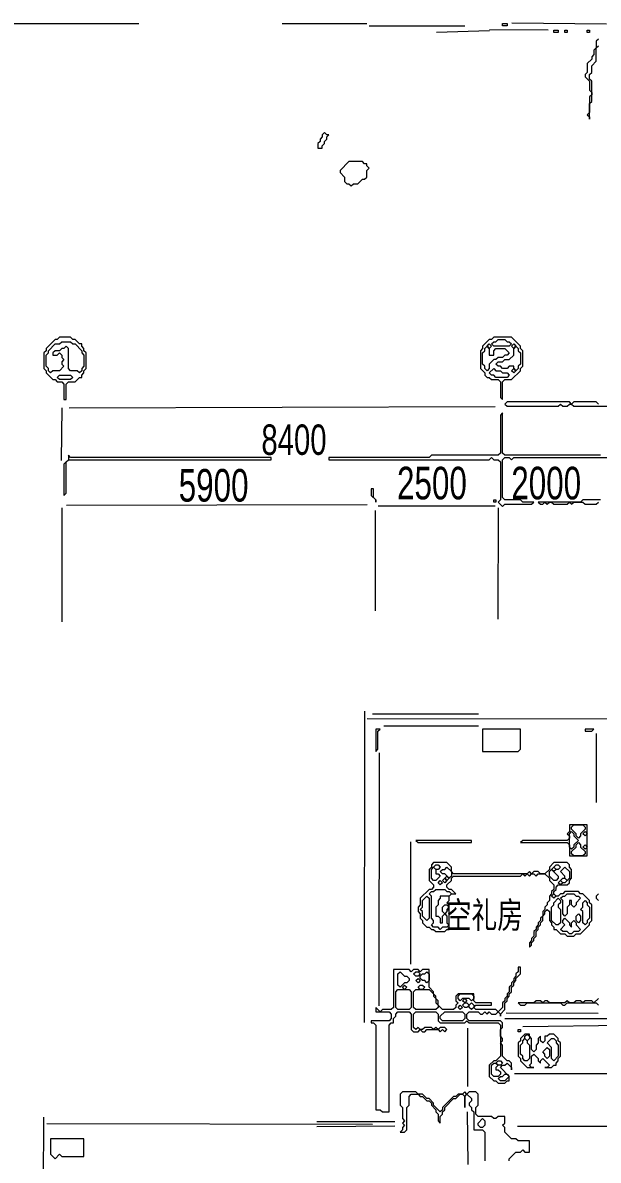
# Model space of a CAD drawing. Extents: x 10 to 1972, y 10 to 1395.
# Drawn here: x 314 to 572, y 858 to 1369 of the extents above; entities that cross this region are included whole.
import ezdxf

# ---------------------------------------------------------------- set-up
doc = ezdxf.new("R2010")
doc.units = 0
for name, color, linetype, lineweight in [('OCR_TEXT', 6, 'Continuous', 0), ('TRACE_CURVE', 6, 'Continuous', 0), ('TRACE_STRAIGHT', 5, 'Continuous', 0), ('TRACE_TEXT_SYMBOL', 6, 'Continuous', 0)]:
    doc.layers.add(name, color=color, linetype=linetype, lineweight=lineweight)
doc.styles.add('wqy-unicode', font='wqy-unicode.lff')

msp = doc.modelspace()

# ---------------------------------------------------------------- linework, layer by layer
at = {"layer": 'TRACE_CURVE', "color": 6}
for points in [[(572, 978), (571, 977), (571, 976), (572, 975)], [(536, 945), (536, 943), (535, 942), (535, 941), (534, 940), (534, 939), (533, 938), (533, 937), (532, 936), (532, 934), (531, 933), (531, 932), (530, 931), (530, 930), (529, 929), (529, 927), (527, 925), (526, 926), (517, 926), (516, 927), (517, 928), (524, 928), (524, 929), (517, 929), (516, 930), (516, 933), (509, 933), (508, 932), (508, 930), (509, 929), (508, 928), (508, 927), (507, 926), (502, 926), (500, 928), (500, 930), (499, 931), (499, 932), (498, 933), (498, 934), (496, 936), (496, 944), (493, 944), (492, 943), (491, 944), (489, 944), (488, 943), (487, 944), (480, 944), (480, 927), (479, 926), (475, 926), (474, 925), (472, 927), (472, 925), (478, 925), (479, 924), (479, 922), (478, 921), (470, 921), (470, 920), (471, 920), (472, 919), (472, 881)], [(531, 902), (533, 900), (533, 899), (533, 902), (532, 903), (531, 903), (529, 905), (529, 910), (528, 911), (529, 912), (529, 913), (528, 914), (528, 917), (529, 918), (529, 920), (528, 921), (514, 921), (513, 922), (513, 924), (514, 925), (518, 925), (519, 924), (520, 924), (521, 925), (522, 924), (523, 925), (524, 924), (526, 924), (527, 925), (528, 924), (528, 923), (528, 924), (530, 926), (530, 929), (531, 930), (531, 931), (532, 932), (532, 933), (533, 934), (533, 936), (534, 937), (534, 938), (535, 939), (535, 940), (537, 942), (537, 945), (536, 945)], [(572, 931), (570, 929), (569, 930), (566, 930), (565, 929), (564, 930), (562, 930), (561, 929), (559, 929), (558, 930), (557, 929), (550, 929), (549, 930), (548, 930), (547, 929), (546, 930), (544, 930), (543, 929), (536, 929), (537, 928), (539, 928), (540, 929), (555, 929), (556, 928), (557, 928), (558, 929), (571, 929), (572, 928)], [(472, 881), (474, 881), (475, 880), (478, 880), (478, 919), (479, 920), (480, 920), (480, 922), (481, 923), (481, 924), (482, 925), (487, 925), (488, 924), (488, 917), (489, 916), (491, 916), (492, 917), (493, 916), (494, 916), (495, 917), (500, 917), (501, 916), (502, 917), (503, 916), (504, 917), (503, 918), (501, 918), (500, 917), (499, 918), (498, 917), (497, 918), (494, 918), (493, 917), (492, 917), (491, 918), (490, 917), (489, 918), (489, 924), (490, 925), (499, 925), (500, 924), (500, 921), (501, 920), (512, 920), (513, 921), (514, 920), (527, 920), (528, 919), (528, 905), (526, 903), (525, 903), (523, 901), (523, 896), (525, 894), (526, 894), (527, 893), (530, 893), (531, 894), (532, 894), (532, 896), (528, 900), (529, 901), (530, 901), (531, 902)]]:
    msp.add_lwpolyline(points, dxfattribs=at)
for points in [[(482, 942), (483, 943), (485, 941), (486, 941), (487, 940), (487, 939), (486, 938), (485, 938), (483, 936), (482, 937)], [(489, 942), (490, 943), (491, 943), (492, 942), (491, 941), (490, 941)], [(494, 942), (495, 943), (496, 942), (496, 939), (495, 938), (494, 939), (493, 939), (492, 940), (492, 941), (493, 942)], [(484, 936), (485, 937), (486, 936), (485, 935)], [(490, 939), (491, 940), (492, 939), (491, 938)], [(491, 936), (492, 937), (493, 937), (494, 936), (493, 935), (492, 935)], [(481, 934), (482, 935), (487, 935), (488, 934), (488, 927), (487, 926), (482, 926), (481, 927)], [(489, 934), (490, 935), (496, 935), (498, 933), (498, 932), (499, 931), (499, 929), (500, 928), (500, 927), (499, 926), (490, 926), (489, 927)], [(509, 932), (510, 933), (515, 933), (516, 932), (516, 931), (515, 930), (514, 931), (511, 931), (510, 930), (509, 931)], [(511, 930), (512, 931), (513, 930), (512, 929)], [(503, 925), (511, 925), (512, 924), (512, 922), (511, 921), (502, 921), (501, 922), (501, 923)], [(509, 927), (510, 928), (511, 927), (510, 926)], [(511, 928), (512, 929), (513, 929), (514, 928), (513, 927), (512, 927)], [(514, 928), (515, 929), (516, 928), (516, 927), (515, 926), (514, 927)], [(524, 901), (525, 902), (526, 902), (527, 901), (526, 900), (526, 899), (527, 899), (528, 898), (528, 897), (527, 896), (525, 896), (524, 897)], [(526, 902), (527, 903), (528, 903), (529, 902), (528, 901), (527, 901)], [(529, 896), (530, 897), (531, 897), (532, 896), (530, 894), (528, 894), (527, 895), (528, 896)]]:
    msp.add_lwpolyline(points, close=True, dxfattribs=at)
at = {"layer": 'TRACE_STRAIGHT', "color": 5}
for p, q in [((181.62, 1368.96), (365.63, 1368.91)), ((322, 1369), (351, 1369)), ((430, 1369), (468, 1369)), ((469, 1368), (512, 1368)), ((499.34, 1365.04), (523.11, 1365.77)), ((523.12, 1366.24), (549.38, 1366.08)), ((533.1, 1369.31), (575.64, 1368.83)), ((330.9, 1172.61), (331.18, 1196.38)), ((334.38, 1196.36), (525.63, 1196.85)), ((331.07, 1151.38), (331.07, 1100.13)), ((333.13, 1152.61), (468.13, 1152.94)), ((471.71, 1150.13), (471.72, 1105.12)), ((473.13, 1152.26), (525.63, 1152.32)), ((526.99, 1101.37), (527.08, 1151.38)), ((467.04, 920.12), (467.05, 1060.12)), ((470.62, 1058.82), (518.12, 1058.82)), ((468.12, 1056.79), (581.87, 1056.64)), ((475.63, 1053.41), (518.12, 1053.41)), ((571, 1050), (571, 1019)), ((473.58, 927.62), (473.67, 1041.38)), ((487.77, 946.38), (487.8, 1001.38)), ((530, 922), (580, 922)), ((530.62, 924.49), (571.88, 924.46)), ((513.27, 917.63), (513.27, 891.38)), ((538.13, 918.4), (601.87, 919.23)), ((534.37, 897.32), (655.62, 897.29)), ((513.12, 880.12), (513.32, 856.37)), ((321.93, 445.12), (322.95, 877.63)), ((324.37, 874.76), (470.62, 874.58)), ((445.62, 875.77), (480.63, 875.75)), ((445.62, 873.52), (480.63, 873.77)), ((535.63, 873.58), (658.13, 873.73))]:
    msp.add_line(p, q, dxfattribs=at)
at = {"layer": 'TRACE_TEXT_SYMBOL', "color": 6}
for points in [[(529, 1369), (531, 1369), (531, 1368), (529, 1368)], [(552, 1366), (554, 1366), (554, 1365), (552, 1365)], [(557, 1366), (558, 1366), (558, 1365), (557, 1365)], [(567, 1366), (568, 1366), (568, 1365), (567, 1365)], [(449, 1320), (448, 1319), (448, 1318), (447, 1317), (447, 1316), (446, 1315), (446, 1313), (448, 1313), (448, 1314), (449, 1315), (449, 1316), (450, 1317), (450, 1318), (451, 1319), (450, 1319)], [(460, 1307), (456, 1303), (456, 1302), (458, 1300), (458, 1298), (459, 1297), (460, 1297), (461, 1296), (462, 1297), (464, 1297), (466, 1299), (467, 1299), (468, 1300), (468, 1303), (469, 1304), (468, 1305), (468, 1306), (467, 1306), (466, 1307)], [(330, 1228), (329, 1227), (328, 1227), (324, 1223), (324, 1222), (323, 1221), (323, 1214), (324, 1213), (324, 1212), (327, 1209), (328, 1209), (329, 1208), (331, 1208), (332, 1207), (332, 1200), (333, 1200), (333, 1207), (334, 1208), (337, 1208), (339, 1210), (340, 1210), (340, 1211), (341, 1212), (341, 1213), (342, 1214), (342, 1221), (341, 1222), (341, 1223), (340, 1224), (340, 1225), (339, 1225), (337, 1227), (336, 1227), (335, 1228)], [(525, 1228), (524, 1227), (523, 1227), (520, 1224), (520, 1223), (519, 1222), (519, 1214), (521, 1212), (521, 1211), (522, 1210), (523, 1210), (524, 1209), (527, 1209), (528, 1208), (528, 1201), (529, 1200), (529, 1208), (530, 1209), (533, 1209), (537, 1213), (537, 1214), (538, 1215), (538, 1222), (537, 1223), (537, 1224), (533, 1228)], [(526, 1226), (527, 1227), (530, 1227), (531, 1226), (532, 1226), (533, 1225), (532, 1224), (525, 1224), (524, 1225), (525, 1226)], [(330, 1225), (331, 1226), (335, 1226), (336, 1225), (337, 1225), (340, 1222), (340, 1221), (341, 1220), (341, 1215), (340, 1214), (340, 1213), (339, 1212), (338, 1213), (335, 1213), (334, 1214), (334, 1223), (333, 1224), (332, 1223), (331, 1223), (330, 1222), (328, 1222), (327, 1221), (327, 1220), (329, 1220), (330, 1221), (331, 1220), (331, 1219), (332, 1218), (331, 1217), (331, 1216), (332, 1215), (330, 1213), (327, 1213), (326, 1212), (325, 1213), (325, 1214), (324, 1215), (324, 1220), (325, 1221), (325, 1222), (328, 1225)], [(521, 1223), (522, 1224), (523, 1223), (523, 1220), (525, 1220), (525, 1222), (526, 1223), (530, 1223), (532, 1221), (531, 1220), (530, 1220), (529, 1219), (527, 1219), (526, 1218), (525, 1218), (523, 1216), (523, 1214), (522, 1213), (521, 1214), (521, 1215), (520, 1216), (520, 1221), (521, 1222)], [(522, 1224), (523, 1225), (524, 1224), (523, 1223)], [(534, 1223), (535, 1224), (536, 1223), (536, 1222), (537, 1221), (537, 1216), (536, 1215), (536, 1214), (535, 1213), (534, 1214), (534, 1215), (532, 1215), (531, 1214), (529, 1214), (528, 1215), (527, 1215), (526, 1216), (527, 1217), (529, 1217), (530, 1218), (532, 1218), (534, 1220)], [(533, 1224), (534, 1225), (535, 1224), (534, 1223)], [(525, 1214), (526, 1213), (528, 1213), (529, 1212), (531, 1212), (532, 1211), (531, 1210), (526, 1210), (525, 1211), (524, 1211), (523, 1212)], [(533, 1213), (534, 1214), (535, 1213), (534, 1212)], [(329, 1210), (330, 1211), (335, 1211), (336, 1210), (335, 1209), (330, 1209)], [(334, 1175), (334, 1173), (332, 1171), (332, 1157), (333, 1158), (333, 1172), (334, 1173), (425, 1173), (425, 1174), (335, 1174)], [(470, 1160), (470, 1157), (472, 1155), (472, 1154), (472, 1155), (471, 1156), (471, 1160)], [(525, 1155), (526, 1155), (526, 1154), (525, 1154)], [(472, 1052), (472, 1042), (473, 1043), (473, 1051), (474, 1052)], [(520, 1052), (520, 1042), (536, 1042), (537, 1043), (537, 1052)], [(566, 1052), (566, 1051), (569, 1051), (570, 1052)], [(559, 1009), (559, 1006), (558, 1005), (559, 1004), (559, 1003), (558, 1002), (538, 1002), (537, 1001), (558, 1001), (559, 1000), (559, 995), (567, 995), (567, 1009)], [(560, 1008), (561, 1009), (565, 1009), (566, 1008), (566, 1007), (564, 1005), (564, 1004), (563, 1003), (562, 1004), (562, 1005), (560, 1007)], [(490, 1002), (491, 1001), (515, 1001), (515, 1002)], [(559, 1005), (560, 1006), (561, 1005), (561, 1004), (563, 1002), (561, 1000), (561, 999), (560, 998), (559, 999)], [(565, 1005), (566, 1006), (567, 1005), (566, 1004)], [(562, 1000), (563, 1001), (564, 1000), (564, 999), (566, 997), (566, 996), (565, 995), (561, 995), (560, 996), (560, 997), (562, 999)], [(565, 999), (566, 1000), (567, 999), (566, 998)], [(497, 989), (498, 990), (499, 989), (499, 987), (500, 987), (501, 986), (499, 984), (498, 984), (497, 985)], [(498, 990), (499, 991), (500, 991), (501, 990), (500, 989), (499, 989)], [(503, 989), (504, 990), (506, 988), (506, 986), (505, 985), (503, 987), (502, 987), (501, 988), (502, 989)], [(550, 988), (551, 989), (554, 986), (554, 985), (553, 984), (552, 984), (550, 986)], [(551, 989), (552, 990), (553, 989), (552, 988)], [(552, 990), (553, 991), (554, 991), (555, 990), (554, 989), (553, 989)], [(557, 990), (559, 988), (559, 985), (558, 984), (557, 985), (557, 986), (555, 988)], [(500, 983), (501, 984), (502, 983), (501, 982)], [(502, 984), (503, 985), (504, 984), (503, 983)], [(503, 985), (504, 986), (505, 985), (504, 984)], [(554, 983), (555, 984), (556, 983), (555, 982)], [(555, 984), (556, 985), (557, 985), (558, 984), (557, 983), (556, 983)], [(495, 977), (496, 976), (496, 967), (495, 966), (493, 968), (493, 970), (492, 971), (493, 972), (493, 975)], [(498, 979), (499, 980), (503, 980), (504, 979), (505, 979), (506, 978), (505, 977), (501, 977), (501, 976), (500, 975), (500, 973), (499, 972), (499, 968), (500, 968), (501, 967), (501, 965), (502, 965), (502, 968), (503, 969), (504, 968), (504, 965), (505, 964), (504, 963), (502, 963), (501, 962), (500, 963), (498, 963), (497, 964), (498, 965), (498, 966), (497, 967), (497, 977), (496, 978), (497, 979)], [(551, 977), (552, 978), (553, 977), (552, 976)], [(557, 977), (558, 978), (561, 978), (562, 977), (563, 977), (564, 976), (562, 974), (562, 973), (561, 972), (560, 973), (560, 975), (559, 975), (559, 973), (558, 972), (558, 969), (557, 968), (556, 969), (556, 975), (555, 976), (556, 977)], [(502, 972), (503, 973), (504, 973), (505, 972), (504, 971), (504, 970), (503, 969), (502, 970)], [(554, 976), (555, 975), (555, 974), (554, 973), (554, 972), (555, 971), (555, 965), (554, 964), (553, 964), (551, 966), (551, 972), (552, 973), (552, 974)], [(565, 974), (566, 975), (567, 974), (567, 973), (568, 972), (568, 967), (567, 966), (567, 965), (566, 964), (565, 965), (565, 970), (564, 971), (565, 972)], [(556, 966), (557, 967), (559, 965), (559, 964), (560, 963), (560, 965), (561, 966), (562, 965), (562, 964), (564, 962), (563, 961), (561, 961), (560, 960), (559, 960), (558, 961), (556, 961), (555, 962), (557, 964), (556, 965)], [(562, 968), (563, 969), (564, 968), (564, 966), (563, 965), (562, 966)], [(536, 917), (537, 917), (537, 916), (536, 916)], [(539, 915), (537, 913), (537, 912), (536, 911), (536, 905), (537, 904), (537, 903), (540, 900), (543, 900), (542, 900), (541, 901), (542, 902), (542, 905), (543, 906), (545, 904), (545, 903), (546, 902), (546, 903), (547, 904), (550, 901), (549, 900), (548, 900), (551, 900), (552, 901), (553, 901), (553, 902), (554, 903), (554, 904), (555, 905), (555, 911), (554, 912), (554, 913), (552, 915), (550, 915), (549, 914), (548, 914), (548, 912), (547, 911), (546, 912), (546, 914), (545, 913), (545, 911), (544, 910), (544, 908), (543, 907), (542, 908), (542, 913), (541, 914), (541, 915)], [(539, 914), (540, 915), (541, 914), (541, 913), (540, 912), (539, 913)], [(538, 912), (539, 913), (540, 912), (540, 911), (541, 910), (541, 904), (540, 903), (539, 903), (538, 904), (538, 905), (537, 906), (537, 910), (538, 911)], [(551, 913), (552, 913), (553, 912), (553, 911), (554, 910), (554, 905), (552, 903), (551, 904), (551, 909), (549, 911)], [(549, 909), (550, 908), (550, 905), (549, 904), (548, 905), (548, 906), (547, 907)], [(520, 877), (521, 876), (521, 874), (520, 873), (519, 873), (518, 874), (518, 875)], [(326, 868), (326, 861), (328, 859), (330, 861), (331, 860), (341, 860), (341, 868)]]:
    msp.add_lwpolyline(points, close=True, dxfattribs=at)
for points in [[(572, 1362), (571, 1361), (571, 1358), (570, 1357), (570, 1355), (569, 1354), (569, 1353), (567, 1351), (567, 1347), (566, 1346), (566, 1345), (568, 1343), (568, 1339), (569, 1338), (569, 1337), (568, 1336), (568, 1329), (567, 1328), (568, 1327), (568, 1326), (568, 1333), (569, 1334), (569, 1343), (568, 1344), (568, 1346), (569, 1347), (569, 1350), (571, 1352), (571, 1358), (572, 1359)], [(531, 1199), (530, 1198), (531, 1197), (554, 1197), (555, 1198), (556, 1197), (558, 1197), (559, 1198), (560, 1198), (561, 1197), (649, 1197)], [(572, 1198), (571, 1199), (561, 1199), (560, 1198), (559, 1199), (531, 1199)], [(573, 1175), (530, 1175), (529, 1176), (529, 1194), (528, 1193), (528, 1176), (527, 1175), (497, 1175), (496, 1174), (451, 1174), (451, 1173), (523, 1173), (524, 1174), (525, 1173), (527, 1173), (528, 1172), (528, 1155), (527, 1154), (529, 1152), (530, 1153), (542, 1153), (543, 1154), (538, 1154), (537, 1155), (530, 1155), (529, 1156), (529, 1173), (530, 1174), (532, 1174), (533, 1173), (534, 1174), (578, 1174)], [(573, 1155), (565, 1155), (564, 1154), (545, 1154), (546, 1153), (547, 1153), (548, 1154), (549, 1153), (550, 1154), (551, 1154), (552, 1153), (558, 1153), (559, 1154), (560, 1153)], [(560, 1153), (561, 1154), (565, 1154), (566, 1153), (571, 1153), (572, 1154)], [(498, 992), (497, 991), (497, 990), (496, 989), (496, 984), (498, 982), (498, 981), (497, 980), (496, 980), (492, 976), (492, 973), (491, 972), (491, 970), (492, 969), (492, 967), (493, 966), (493, 965), (495, 963), (496, 963), (497, 962), (498, 962), (499, 961), (503, 961), (504, 962), (505, 962), (505, 973), (504, 974), (505, 975), (505, 977), (506, 978), (508, 978), (506, 980), (505, 980), (504, 981), (504, 982), (506, 984), (506, 985), (507, 986), (537, 986), (538, 987), (539, 986), (540, 987), (541, 986), (542, 987), (543, 987), (544, 986), (545, 987), (548, 987), (550, 985), (550, 984), (552, 982), (552, 980), (551, 979), (551, 978), (550, 977), (550, 975), (549, 974), (549, 973), (548, 972), (548, 971), (547, 970), (547, 968), (546, 967), (546, 966)], [(559, 990), (559, 991), (558, 992), (552, 992), (550, 990), (550, 989), (548, 987), (546, 987), (545, 988), (543, 988), (542, 987), (541, 988), (540, 987), (507, 987), (506, 988), (506, 990), (504, 992), (498, 992)], [(546, 966), (545, 965), (545, 964), (544, 963), (544, 962), (543, 961), (543, 959), (542, 958), (542, 957), (541, 956), (541, 954), (542, 955), (542, 956), (543, 957), (543, 958), (544, 959), (544, 961), (545, 962), (545, 963), (546, 964), (546, 965), (547, 966), (547, 968), (548, 969), (548, 970), (549, 971), (550, 970), (550, 966), (551, 965), (551, 964), (552, 963), (552, 962), (553, 962), (555, 960), (557, 960), (558, 959), (561, 959), (562, 960), (564, 960), (568, 964), (568, 965), (569, 966), (569, 973), (568, 974), (568, 975), (565, 978), (564, 978), (563, 979), (557, 979), (556, 978), (555, 978), (554, 977), (553, 977), (552, 978), (552, 979), (553, 980), (553, 981), (554, 982), (558, 982), (559, 983), (559, 984), (560, 985), (560, 989), (559, 990)], [(484, 889), (483, 888), (483, 883), (484, 882), (484, 877), (485, 876), (484, 875), (485, 874), (484, 873), (484, 872), (483, 871), (485, 871), (486, 872), (486, 882), (487, 883), (487, 887), (488, 888), (491, 888), (492, 887), (493, 887), (495, 885), (496, 885), (497, 884), (497, 883), (499, 881), (499, 880), (500, 879), (500, 876), (501, 875), (501, 878), (502, 879), (502, 880), (503, 881), (503, 882), (507, 886), (508, 886), (510, 888), (511, 888), (512, 887), (512, 882), (512, 887), (513, 888), (515, 886), (515, 885), (514, 884), (514, 883), (515, 882), (515, 881), (516, 880), (516, 872), (520, 872), (521, 871), (521, 858)], [(538, 863), (539, 862), (541, 862), (541, 867), (536, 867), (535, 868), (533, 868), (530, 871), (530, 873), (529, 874), (530, 875), (530, 878), (527, 878), (526, 877), (525, 877), (524, 878), (518, 878), (517, 879), (517, 882), (518, 883), (518, 888), (517, 889), (514, 889), (513, 888), (512, 889), (511, 888), (509, 888), (508, 887), (507, 887), (502, 882), (502, 881), (501, 880), (498, 883), (498, 884), (496, 886), (495, 886), (493, 888), (491, 888), (490, 889), (484, 889)], [(532, 858), (532, 859), (535, 862), (537, 862), (538, 863)]]:
    msp.add_lwpolyline(points, dxfattribs=at)

# ---------------------------------------------------------------- texts
at = {"layer": 'OCR_TEXT', "color": 6, "style": 'wqy-unicode', "width": 0.72}
for s, height, p in [('8400', 13.666, (420.67, 1175.18)), ('5900', 14.642, (383.54, 1154.2)), ('2500', 14.642, (481.57, 1155.2)), ('2000', 14.642, (532.89, 1155.2)), ('空礼房', 11.811, (503.39, 962.55))]:
    msp.add_text(s, height=height, dxfattribs=at).set_placement(p)

doc.saveas('drawing.dxf')
